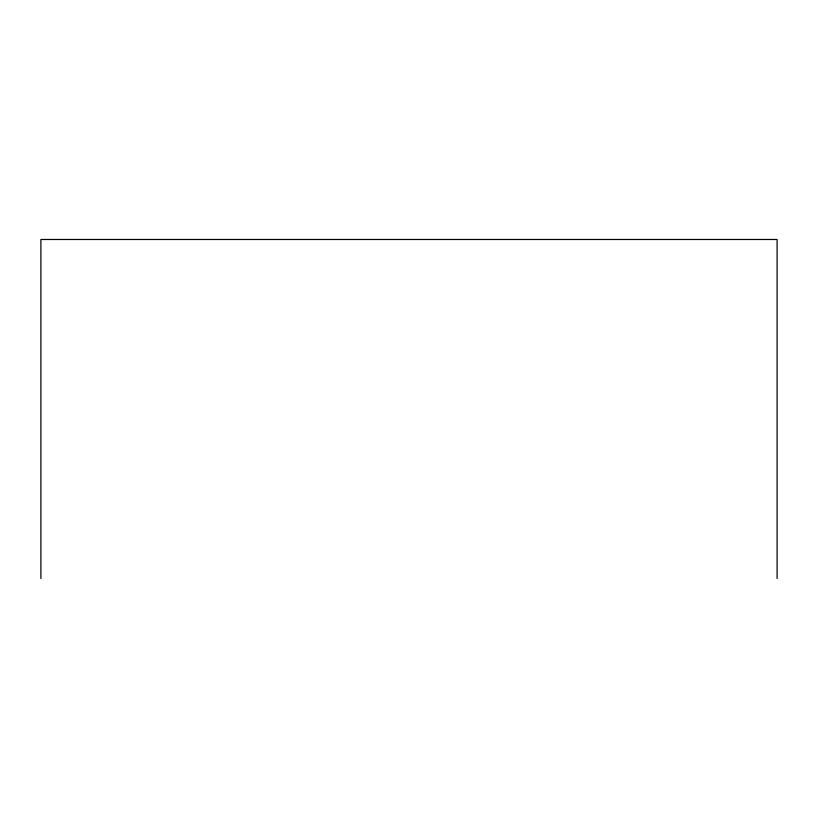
<?xml version="1.0" encoding="UTF-8"?>
<svg xmlns="http://www.w3.org/2000/svg" width="818" height="818" viewBox="0 0 818 818"><rect width="100%" height="100%" fill="white"/><g stroke="black" fill="none" stroke-linecap="round" stroke-linejoin="round"><path stroke-width="1.23" d="M777.1 578.52L777.1 239.48L40.9 239.48L40.9 578.52"/></g></svg>
